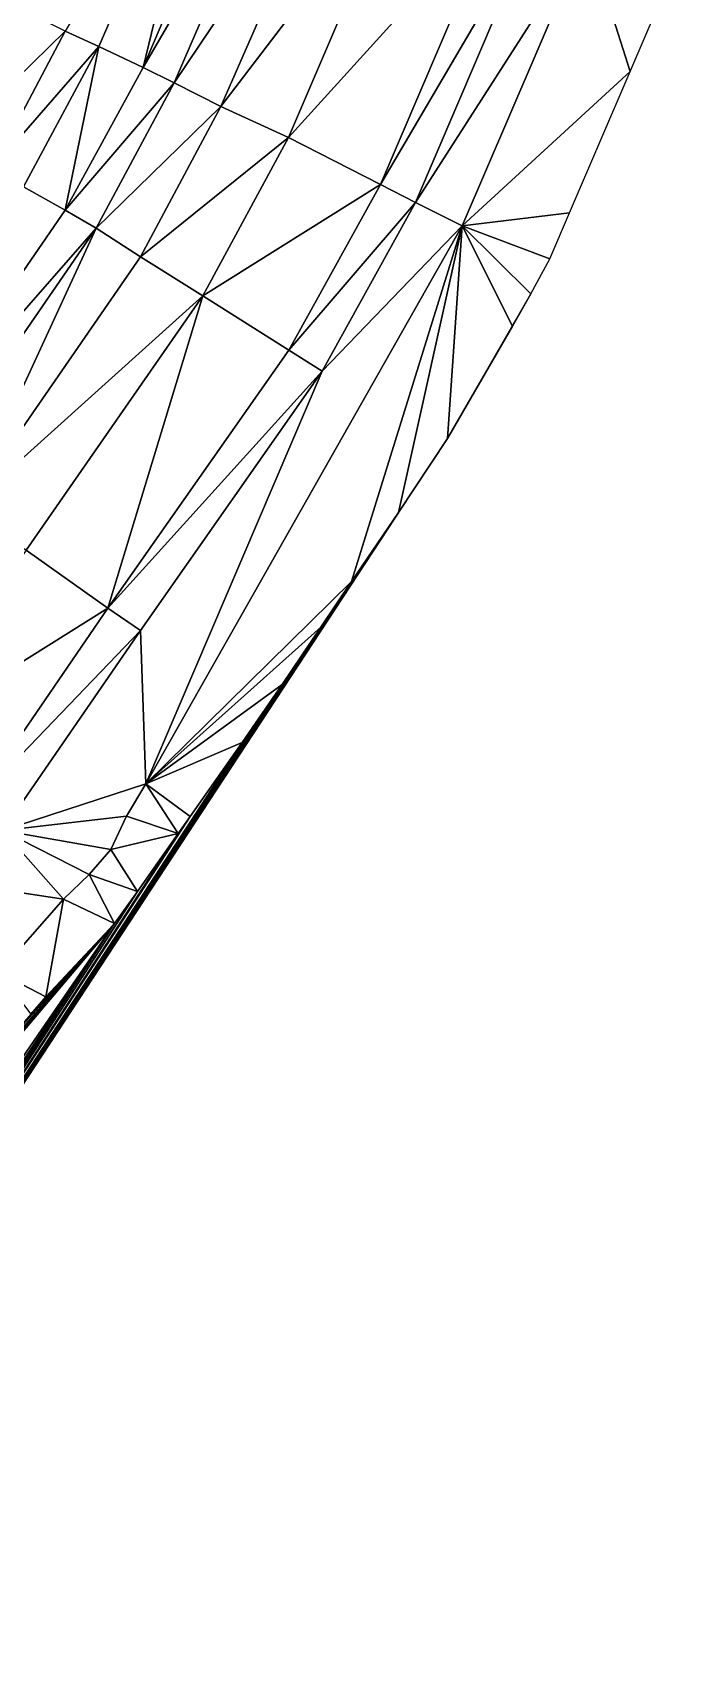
# Model space of a CAD drawing. Header units: millimetres. Extents: x 279405 to 280904, y 534349 to 535918.
# Drawn here: x 280772.7 to 280895.4, y 534590.3 to 534902.3 of the extents above; entities that cross this region are included whole.
import ezdxf

# ---------------------------------------------------------------- set-up
doc = ezdxf.new("R2010")
doc.units = ezdxf.units.MM
doc.layers.add('Карьер_конец_отработки', color=1, linetype='Continuous')

msp = doc.modelspace()

# ---------------------------------------------------------------- linework, layer by layer
at = {"layer": 'Карьер_конец_отработки', "color": 21, "true_color": 0xff914f}
for points in [[(280785.499989, 534899.500004, 51.999998), (280806.999989, 534949.000004, 51.999998), (280778.999989, 534902.500004, 39.999998), (280785.499989, 534899.500004, 51.999998)], [(280793.999989, 534895.500004, 51.999998), (280806.999989, 534949.000004, 51.999998), (280785.499989, 534899.500004, 51.999998), (280793.999989, 534895.500004, 51.999998)], [(280815.499989, 534946.000004, 51.999998), (280806.999989, 534949.000004, 51.999998), (280793.999989, 534895.500004, 51.999998), (280815.499989, 534946.000004, 51.999998)], [(280821.999989, 534943.500004, 63.999998), (280815.499989, 534946.000004, 51.999998), (280793.999989, 534895.500004, 51.999998), (280821.999989, 534943.500004, 63.999998)], [(280799.999989, 534892.500004, 63.999998), (280821.999989, 534943.500004, 63.999998), (280793.999989, 534895.500004, 51.999998), (280799.999989, 534892.500004, 63.999998)], [(280831.499989, 534939.500004, 63.999998), (280821.999989, 534943.500004, 63.999998), (280799.999989, 534892.500004, 63.999998), (280831.499989, 534939.500004, 63.999998)], [(280808.999989, 534888.000004, 63.999998), (280831.499989, 534939.500004, 63.999998), (280799.999989, 534892.500004, 63.999998), (280808.999989, 534888.000004, 63.999998)], [(280844.499989, 534934.500004, 77.999998), (280831.499989, 534939.500004, 63.999998), (280808.999989, 534888.000004, 63.999998), (280844.499989, 534934.500004, 77.999998)], [(280821.999989, 534882.000004, 77.999998), (280844.499989, 534934.500004, 77.999998), (280808.999989, 534888.000004, 63.999998), (280821.999989, 534882.000004, 77.999998)], [(280862.860341, 534927.104999, 77.999998), (280844.499989, 534934.500004, 77.999998), (280821.999989, 534882.000004, 77.999998), (280862.860341, 534927.104999, 77.999998)], [(280839.730214, 534872.953983, 77.999998), (280862.860341, 534927.104999, 77.999998), (280821.999989, 534882.000004, 77.999998), (280839.730214, 534872.953983, 77.999998)], [(280869.999989, 534924.500004, 88), (280862.860341, 534927.104999, 77.999998), (280839.730214, 534872.953983, 77.999998), (280869.999989, 534924.500004, 88)], [(280846.499989, 534869.500004, 88), (280869.999989, 534924.500004, 88), (280839.730214, 534872.953983, 77.999998), (280846.499989, 534869.500004, 88)], [(280879.499989, 534921.000004, 88), (280869.999989, 534924.500004, 88), (280846.499989, 534869.500004, 88), (280879.499989, 534921.000004, 88)], [(280855.499989, 534865.000004, 88), (280879.499989, 534921.000004, 88), (280846.499989, 534869.500004, 88), (280855.499989, 534865.000004, 88)], [(280887.815785, 534894.708942, 99.334042), (280879.499989, 534921.000004, 88), (280855.499989, 534865.000004, 88), (280887.815785, 534894.708942, 99.334042)], [(280887.815785, 534894.708942, 99.334042), (280895.42516, 534912.464054, 99.91161), (280879.499989, 534921.000004, 88), (280887.815785, 534894.708942, 99.334042)], [(280778.999989, 534902.500004, 39.999998), (280770.999989, 534906.500004, 39.999998), (280756.999989, 534881.000004, 39.999998), (280778.999989, 534902.500004, 39.999998)], [(280764.999989, 534876.000004, 39.999998), (280778.999989, 534902.500004, 39.999998), (280756.999989, 534881.000004, 39.999998), (280764.999989, 534876.000004, 39.999998)], [(280785.499989, 534899.500004, 51.999998), (280778.999989, 534902.500004, 39.999998), (280764.999989, 534876.000004, 39.999998), (280785.499989, 534899.500004, 51.999998)], [(280770.999989, 534872.500004, 51.999998), (280785.499989, 534899.500004, 51.999998), (280764.999989, 534876.000004, 39.999998), (280770.999989, 534872.500004, 51.999998)], [(280778.999989, 534868.000004, 51.999998), (280785.499989, 534899.500004, 51.999998), (280770.999989, 534872.500004, 51.999998), (280778.999989, 534868.000004, 51.999998)], [(280793.999989, 534895.500004, 51.999998), (280785.499989, 534899.500004, 51.999998), (280778.999989, 534868.000004, 51.999998), (280793.999989, 534895.500004, 51.999998)], [(280799.999989, 534892.500004, 63.999998), (280793.999989, 534895.500004, 51.999998), (280778.999989, 534868.000004, 51.999998), (280799.999989, 534892.500004, 63.999998)], [(280784.999989, 534864.500004, 63.999998), (280799.999989, 534892.500004, 63.999998), (280778.999989, 534868.000004, 51.999998), (280784.999989, 534864.500004, 63.999998)], [(280808.999989, 534888.000004, 63.999998), (280799.999989, 534892.500004, 63.999998), (280784.999989, 534864.500004, 63.999998), (280808.999989, 534888.000004, 63.999998)], [(280876.161, 534867.514499, 100.161851), (280887.815785, 534894.708942, 99.334042), (280855.499989, 534865.000004, 88), (280876.161, 534867.514499, 100.161851)], [(280793.499989, 534859.000004, 63.999998), (280808.999989, 534888.000004, 63.999998), (280784.999989, 534864.500004, 63.999998), (280793.499989, 534859.000004, 63.999998)], [(280821.999989, 534882.000004, 77.999998), (280808.999989, 534888.000004, 63.999998), (280793.499989, 534859.000004, 63.999998), (280821.999989, 534882.000004, 77.999998)], [(280805.499989, 534851.500004, 77.999998), (280821.999989, 534882.000004, 77.999998), (280793.499989, 534859.000004, 63.999998), (280805.499989, 534851.500004, 77.999998)], [(280839.730214, 534872.953983, 77.999998), (280821.999989, 534882.000004, 77.999998), (280805.499989, 534851.500004, 77.999998), (280839.730214, 534872.953983, 77.999998)], [(280778.999989, 534868.000004, 51.999998), (280770.999989, 534872.500004, 51.999998), (280745.999989, 534820.000004, 51.999998), (280778.999989, 534868.000004, 51.999998)], [(280822.070912, 534841.053074, 77.999998), (280839.730214, 534872.953983, 77.999998), (280805.499989, 534851.500004, 77.999998), (280822.070912, 534841.053074, 77.999998)], [(280846.499989, 534869.500004, 88), (280839.730214, 534872.953983, 77.999998), (280822.070912, 534841.053074, 77.999998), (280846.499989, 534869.500004, 88)], [(280784.999989, 534864.500004, 63.999998), (280778.999989, 534868.000004, 51.999998), (280745.999989, 534820.000004, 51.999998), (280784.999989, 534864.500004, 63.999998)], [(280828.499989, 534837.000004, 88), (280846.499989, 534869.500004, 88), (280822.070912, 534841.053074, 77.999998), (280828.499989, 534837.000004, 88)], [(280855.499989, 534865.000004, 88), (280846.499989, 534869.500004, 88), (280828.499989, 534837.000004, 88), (280855.499989, 534865.000004, 88)], [(280872.33788, 534858.593662, 103.041951), (280876.161, 534867.514499, 100.161851), (280855.499989, 534865.000004, 88), (280872.33788, 534858.593662, 103.041951)], [(280751.499989, 534816.000004, 63.999998), (280784.999989, 534864.500004, 63.999998), (280745.999989, 534820.000004, 51.999998), (280751.499989, 534816.000004, 63.999998)], [(280759.999989, 534810.500004, 63.999998), (280784.999989, 534864.500004, 63.999998), (280751.499989, 534816.000004, 63.999998), (280759.999989, 534810.500004, 63.999998)], [(280793.499989, 534859.000004, 63.999998), (280784.999989, 534864.500004, 63.999998), (280759.999989, 534810.500004, 63.999998), (280793.499989, 534859.000004, 63.999998)], [(280834.188344, 534796.457676, 102.614223), (280855.499989, 534865.000004, 88), (280794.555531, 534757.464695, 88.140381), (280834.188344, 534796.457676, 102.614223)], [(280855.499989, 534865.000004, 88), (280828.499989, 534837.000004, 88), (280794.555531, 534757.464695, 88.140381), (280855.499989, 534865.000004, 88)], [(280843.201894, 534809.782047, 105.919491), (280855.499989, 534865.000004, 88), (280834.188344, 534796.457676, 102.614223), (280843.201894, 534809.782047, 105.919491)], [(280852.676625, 534824.021549, 106.02495), (280855.499989, 534865.000004, 88), (280843.201894, 534809.782047, 105.919491), (280852.676625, 534824.021549, 106.02495)], [(280865.138417, 534845.665622, 106.233165), (280855.499989, 534865.000004, 88), (280852.676625, 534824.021549, 106.02495), (280865.138417, 534845.665622, 106.233165)], [(280865.138417, 534845.665622, 106.233165), (280868.705922, 534851.861881, 104.929328), (280855.499989, 534865.000004, 88), (280865.138417, 534845.665622, 106.233165)], [(280868.705922, 534851.861881, 104.929328), (280872.33788, 534858.593662, 103.041951), (280855.499989, 534865.000004, 88), (280868.705922, 534851.861881, 104.929328)], [(280805.499989, 534851.500004, 77.999998), (280793.499989, 534859.000004, 63.999998), (280759.999989, 534810.500004, 63.999998), (280805.499989, 534851.500004, 77.999998)], [(280771.499989, 534802.500004, 77.999998), (280805.499989, 534851.500004, 77.999998), (280759.999989, 534810.500004, 63.999998), (280771.499989, 534802.500004, 77.999998)], [(280787.242177, 534791.312809, 77.999998), (280805.499989, 534851.500004, 77.999998), (280771.499989, 534802.500004, 77.999998), (280787.242177, 534791.312809, 77.999998)], [(280822.070912, 534841.053074, 77.999998), (280805.499989, 534851.500004, 77.999998), (280787.242177, 534791.312809, 77.999998), (280822.070912, 534841.053074, 77.999998)], [(280868.705922, 534851.861881, 104.929328), (280865.138417, 534845.665622, 106.233165), (280852.676625, 534824.021549, 106.02495), (280868.705922, 534851.861881, 104.929328)], [(280828.499989, 534837.000004, 88), (280822.070912, 534841.053074, 77.999998), (280787.242177, 534791.312809, 77.999998), (280828.499989, 534837.000004, 88)], [(280793.499989, 534787.000004, 88), (280828.499989, 534837.000004, 88), (280787.242177, 534791.312809, 77.999998), (280793.499989, 534787.000004, 88)], [(280794.555531, 534757.464695, 88.140381), (280828.499989, 534837.000004, 88), (280793.499989, 534787.000004, 88), (280794.555531, 534757.464695, 88.140381)], [(280852.676625, 534824.021549, 106.02495), (280843.201894, 534809.782047, 105.919491), (280649.930165, 534515.382328, 100.230335), (280852.676625, 534824.021549, 106.02495)], [(280843.201894, 534809.782047, 105.919491), (280834.188344, 534796.457676, 102.614223), (280649.930165, 534515.382328, 100.230335), (280843.201894, 534809.782047, 105.919491)], [(280787.242177, 534791.312809, 77.999998), (280771.499989, 534802.500004, 77.999998), (280745.999989, 534765.500004, 77.999998), (280787.242177, 534791.312809, 77.999998)], [(280834.188344, 534796.457676, 102.614223), (280828.239125, 534787.663212, 103.016047), (280649.930165, 534515.382328, 100.230335), (280834.188344, 534796.457676, 102.614223)], [(280828.239125, 534787.663212, 103.016047), (280834.188344, 534796.457676, 102.614223), (280794.555531, 534757.464695, 88.140381), (280828.239125, 534787.663212, 103.016047)], [(280761.336171, 534753.56763, 77.999998), (280787.242177, 534791.312809, 77.999998), (280745.999989, 534765.500004, 77.999998), (280761.336171, 534753.56763, 77.999998)], [(280793.499989, 534787.000004, 88), (280787.242177, 534791.312809, 77.999998), (280761.336171, 534753.56763, 77.999998), (280793.499989, 534787.000004, 88)], [(280828.239125, 534787.663212, 103.016047), (280820.776357, 534776.631168, 105.247966), (280649.930165, 534515.382328, 100.230335), (280828.239125, 534787.663212, 103.016047)], [(280766.999989, 534748.500004, 88), (280793.499989, 534787.000004, 88), (280761.336171, 534753.56763, 77.999998), (280766.999989, 534748.500004, 88)], [(280794.555531, 534757.464695, 88.140381), (280793.499989, 534787.000004, 88), (280766.999989, 534748.500004, 88), (280794.555531, 534757.464695, 88.140381)], [(280820.776357, 534776.631168, 105.247966), (280828.239125, 534787.663212, 103.016047), (280794.555531, 534757.464695, 88.140381), (280820.776357, 534776.631168, 105.247966)], [(280820.776357, 534776.631168, 105.247966), (280813.092397, 534765.467685, 105.770556), (280649.930165, 534515.382328, 100.230335), (280820.776357, 534776.631168, 105.247966)], [(280813.092397, 534765.467685, 105.770556), (280820.776357, 534776.631168, 105.247966), (280794.555531, 534757.464695, 88.140381), (280813.092397, 534765.467685, 105.770556)], [(280813.092397, 534765.467685, 105.770556), (280803.078359, 534751.188358, 105.594301), (280649.930165, 534515.382328, 100.230335), (280813.092397, 534765.467685, 105.770556)], [(280803.078359, 534751.188358, 105.594301), (280813.092397, 534765.467685, 105.770556), (280794.555531, 534757.464695, 88.140381), (280803.078359, 534751.188358, 105.594301)], [(280790.847524, 534751.264469, 88.202744), (280794.555531, 534757.464695, 88.140381), (280766.999989, 534748.500004, 88), (280790.847524, 534751.264469, 88.202744)], [(280800.784902, 534747.918155, 104.341974), (280794.555531, 534757.464695, 88.140381), (280790.847524, 534751.264469, 88.202744), (280800.784902, 534747.918155, 104.341974)], [(280800.784902, 534747.918155, 104.341974), (280803.078359, 534751.188358, 105.594301), (280794.555531, 534757.464695, 88.140381), (280800.784902, 534747.918155, 104.341974)], [(280803.078359, 534751.188358, 105.594301), (280800.784902, 534747.918155, 104.341974), (280649.930165, 534515.382328, 100.230335), (280803.078359, 534751.188358, 105.594301)], [(280787.801869, 534744.83353, 88.49078), (280790.847524, 534751.264469, 88.202744), (280766.999989, 534748.500004, 88), (280787.801869, 534744.83353, 88.49078)], [(280800.784902, 534747.918155, 104.341974), (280790.847524, 534751.264469, 88.202744), (280787.801869, 534744.83353, 88.49078), (280800.784902, 534747.918155, 104.341974)], [(280800.784902, 534747.918155, 104.341974), (280792.927113, 534736.713382, 102.855258), (280649.930165, 534515.382328, 100.230335), (280800.784902, 534747.918155, 104.341974)], [(280778.674672, 534735.243686, 88.407238), (280766.999989, 534748.500004, 88), (280757.499989, 534738.500004, 88), (280778.674672, 534735.243686, 88.407238)], [(280778.674672, 534735.243686, 88.407238), (280783.651845, 534740.027286, 88.55492), (280766.999989, 534748.500004, 88), (280778.674672, 534735.243686, 88.407238)], [(280783.651845, 534740.027286, 88.55492), (280787.801869, 534744.83353, 88.49078), (280766.999989, 534748.500004, 88), (280783.651845, 534740.027286, 88.55492)], [(280792.927113, 534736.713382, 102.855258), (280800.784902, 534747.918155, 104.341974), (280787.801869, 534744.83353, 88.49078), (280792.927113, 534736.713382, 102.855258)], [(280792.927113, 534736.713382, 102.855258), (280787.801869, 534744.83353, 88.49078), (280783.651845, 534740.027286, 88.55492), (280792.927113, 534736.713382, 102.855258)], [(280788.498403, 534730.573337, 103.031914), (280783.651845, 534740.027286, 88.55492), (280778.674672, 534735.243686, 88.407238), (280788.498403, 534730.573337, 103.031914)], [(280788.498403, 534730.573337, 103.031914), (280792.927113, 534736.713382, 102.855258), (280783.651845, 534740.027286, 88.55492), (280788.498403, 534730.573337, 103.031914)], [(280792.927113, 534736.713382, 102.855258), (280788.498403, 534730.573337, 103.031914), (280649.930165, 534515.382328, 100.230335), (280792.927113, 534736.713382, 102.855258)], [(280766.253407, 534721.152225, 88.580586), (280778.674672, 534735.243686, 88.407238), (280757.499989, 534738.500004, 88), (280766.253407, 534721.152225, 88.580586)], [(280775.271352, 534716.440647, 104.94335), (280778.674672, 534735.243686, 88.407238), (280766.253407, 534721.152225, 88.580586), (280775.271352, 534716.440647, 104.94335)], [(280788.498403, 534730.573337, 103.031914), (280778.674672, 534735.243686, 88.407238), (280775.271352, 534716.440647, 104.94335), (280788.498403, 534730.573337, 103.031914)], [(280788.498403, 534730.573337, 103.031914), (280654.132802, 534524.980289, 100.878718), (280649.930165, 534515.382328, 100.230335), (280788.498403, 534730.573337, 103.031914)], [(280654.132802, 534524.980289, 100.878718), (280788.498403, 534730.573337, 103.031914), (280656.369252, 534532.433292, 101.269347), (280654.132802, 534524.980289, 100.878718)], [(280660.065541, 534543.527042, 101.815254), (280656.369252, 534532.433292, 101.269347), (280788.498403, 534730.573337, 103.031914), (280660.065541, 534543.527042, 101.815254)], [(280736.675038, 534669.430362, 96.173808), (280660.065541, 534543.527042, 101.815254), (280788.498403, 534730.573337, 103.031914), (280736.675038, 534669.430362, 96.173808)], [(280742.165761, 534676.238865, 97.005632), (280736.675038, 534669.430362, 96.173808), (280788.498403, 534730.573337, 103.031914), (280742.165761, 534676.238865, 97.005632)], [(280742.165761, 534676.238865, 97.005632), (280788.498403, 534730.573337, 103.031914), (280747.963124, 534684.08176, 98.051763), (280742.165761, 534676.238865, 97.005632)], [(280753.236562, 534690.739261, 99.365195), (280747.963124, 534684.08176, 98.051763), (280788.498403, 534730.573337, 103.031914), (280753.236562, 534690.739261, 99.365195)], [(280765.483388, 534705.12418, 103.782413), (280753.236562, 534690.739261, 99.365195), (280788.498403, 534730.573337, 103.031914), (280765.483388, 534705.12418, 103.782413)], [(280788.498403, 534730.573337, 103.031914), (280772.401845, 534713.086094, 104.549224), (280765.483388, 534705.12418, 103.782413), (280788.498403, 534730.573337, 103.031914)], [(280788.498403, 534730.573337, 103.031914), (280775.271352, 534716.440647, 104.94335), (280772.401845, 534713.086094, 104.549224), (280788.498403, 534730.573337, 103.031914)], [(280772.401845, 534713.086094, 104.549224), (280775.271352, 534716.440647, 104.94335), (280766.253407, 534721.152225, 88.580586), (280772.401845, 534713.086094, 104.549224)]]:
    msp.add_3dface(points, dxfattribs=at)

doc.saveas('drawing.dxf')
